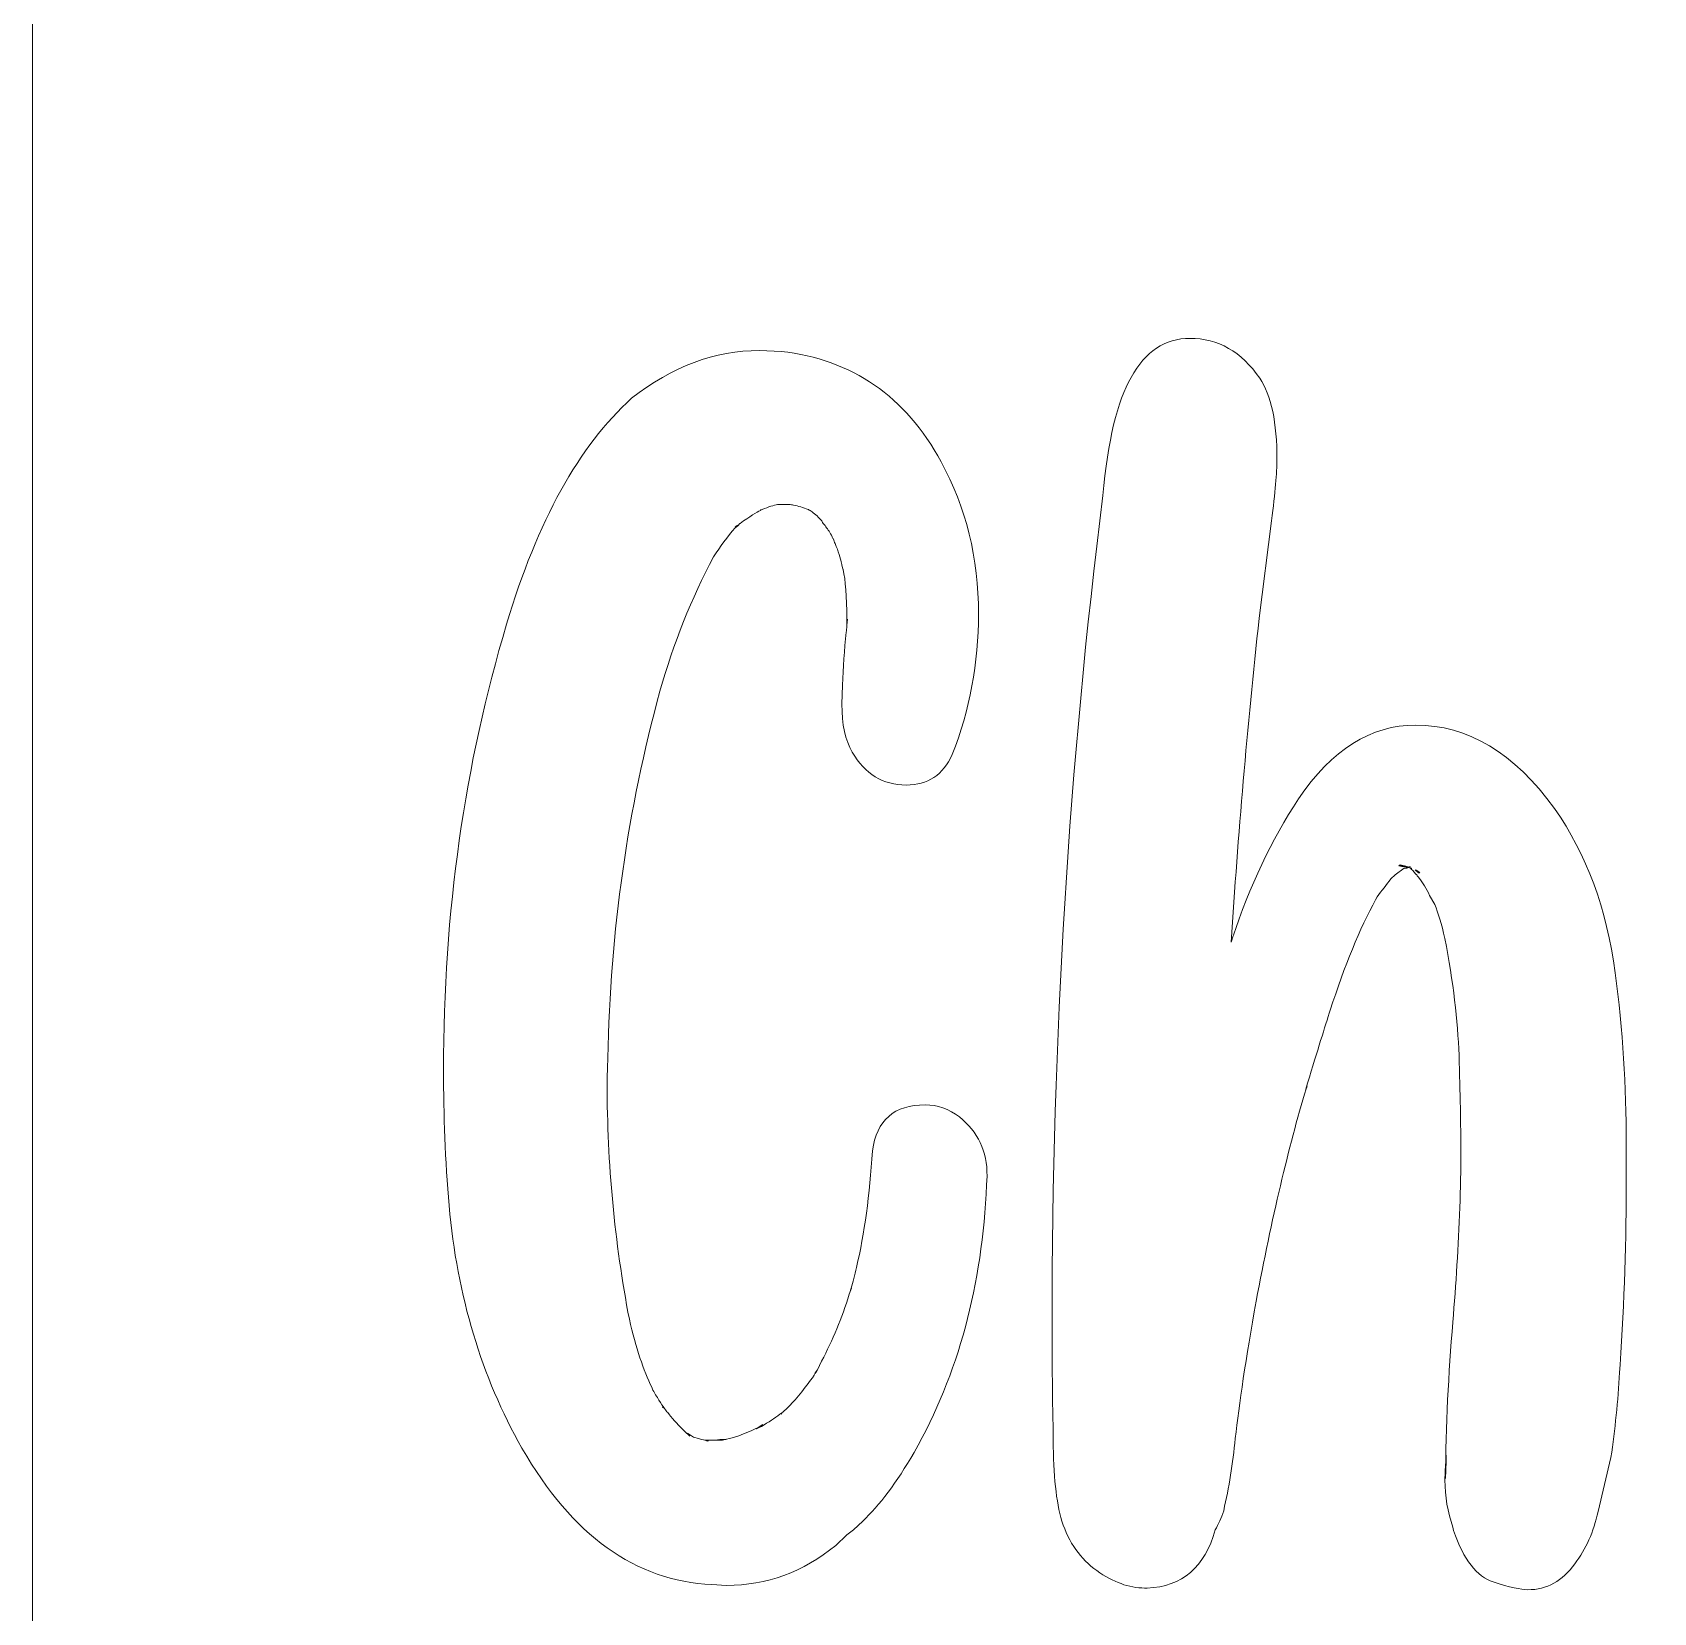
# Model space of a CAD drawing. Header units: centimetres. Extents: x 0.7 to 13.3, y -19.2 to -0.8.
# Drawn here: x 0.661 to 4.277, y -7.865 to -4.34 of the extents above; entities that cross this region are included whole.
import ezdxf

# ---------------------------------------------------------------- set-up
doc = ezdxf.new("R2010")
doc.units = ezdxf.units.CM
doc.header["$MEASUREMENT"] = 0
doc.layers.add('Layer 1', color=7, linetype='Continuous')

# ---------------------------------------------------------------- blocks, each defined once
blk = doc.blocks.new('block 2')
at = {"layer": 'Layer 1', "true_color": 0x6f3415}
h = blk.add_hatch(color=36, dxfattribs=at)
h.dxf.hatch_style = 2
edge = h.paths.add_edge_path()
edge.add_spline(control_points=[(2.234387521787095, -5.439102896685615), (2.234387521787095, -5.439102896685615), (2.228876723998324, -5.443007408123414), (2.228876723998324, -5.443007408123414), (2.229786952930533, -5.443007408123414), (2.231607410795017, -5.441726497725553), (2.234358691006459, -5.439131727466283), (2.234371047055321, -5.439123490100364), (2.234379284421208, -5.439115252734478), (2.234387521787095, -5.439102896685615)], knot_values=[0, 0, 0, 0, 1, 1, 1, 2, 2, 2, 3, 3, 3, 3], degree=3, periodic=1)
h = blk.add_hatch(color=36, dxfattribs=at)
h.dxf.hatch_style = 2
edge = h.paths.add_edge_path()
edge.add_spline(control_points=[(3.724263417842483, -6.200074877442533), (3.724263417842483, -6.200074877442533), (3.711956793184135, -6.197171205961893), (3.711956793184135, -6.197171205961893), (3.711956793184135, -6.197171205961893), (3.709226106387442, -6.199111105631929), (3.709226106387442, -6.199111105631929), (3.713472468510159, -6.200462033639957), (3.717253419459397, -6.200474389688789), (3.721248541922145, -6.201112785546247), (3.722323518172414, -6.20061030622618), (3.723283171300074, -6.200379659980928), (3.724263417842483, -6.200074877442533)], knot_values=[0, 0, 0, 0, 1, 1, 1, 2, 2, 2, 3, 3, 3, 4, 4, 4, 4], degree=3, periodic=1)
h = blk.add_hatch(color=36, dxfattribs=at)
h.dxf.hatch_style = 2
edge = h.paths.add_edge_path()
edge.add_spline(control_points=[(3.730062523437812, -6.201812961647954), (3.729391178116773, -6.201491704377753), (3.729086395578378, -6.20138461862103), (3.728369744744865, -6.201046886619022), (3.728369744744865, -6.201046886619022), (3.726322759318073, -6.200560882030762), (3.726322759318073, -6.200560882030762), (3.726322759318073, -6.200560882030762), (3.724724710332987, -6.201697638525312), (3.724724710332987, -6.201697638525312), (3.725783211851483, -6.201812961647954), (3.726924087028976, -6.202167168381767), (3.727961995132659, -6.202237185991934), (3.727961995132659, -6.202237185991934), (3.730062523437812, -6.201812961647954), (3.730062523437812, -6.201812961647954)], knot_values=[0, 0, 0, 0, 1, 1, 1, 2, 2, 2, 3, 3, 3, 4, 4, 4, 5, 5, 5, 5], degree=3, periodic=1)
h = blk.add_hatch(color=36, dxfattribs=at)
h.dxf.hatch_style = 2
edge = h.paths.add_edge_path()
edge.add_spline(control_points=[(3.734288292145844, -6.200725629348822), (3.734288292145844, -6.200725629348822), (3.734288292145844, -6.200717391982935), (3.734288292145844, -6.200717391982935), (3.73398762829036, -6.200890376666882), (3.733621065507716, -6.200997462423604), (3.733308045603434, -6.201153972375746), (3.733308045603434, -6.201153972375746), (3.733835237021162, -6.201046886619022), (3.733835237021162, -6.201046886619022), (3.733835237021162, -6.201046886619022), (3.734288292145844, -6.200725629348822), (3.734288292145844, -6.200725629348822)], knot_values=[0, 0, 0, 0, 1, 1, 1, 2, 2, 2, 3, 3, 3, 4, 4, 4, 4], degree=3, periodic=1)
h = blk.add_hatch(color=36, dxfattribs=at)
h.dxf.hatch_style = 2
edge = h.paths.add_edge_path()
edge.add_spline(control_points=[(3.736355870987321, -6.20463014078662), (3.735853391667318, -6.204407731907255), (3.735285013420027, -6.204152373564279), (3.73474134727046, -6.203909371270131), (3.735738068544644, -6.204745463909262), (3.736602991964443, -6.205367385034883), (3.737533814311402, -6.206096391917258), (3.737245506504845, -6.205700998353946), (3.736623585379192, -6.20500082225224), (3.736355870987321, -6.20463014078662)], knot_values=[0, 0, 0, 0, 1, 1, 1, 2, 2, 2, 3, 3, 3, 3], degree=3, periodic=1)
h = blk.add_hatch(color=36, dxfattribs=at)
h.dxf.hatch_style = 2
edge = h.paths.add_edge_path()
edge.add_spline(control_points=[(3.755705443492367, -6.214630302992256), (3.755705443492367, -6.213349392594427), (3.752954163280924, -6.211409492924391), (3.747492789687538, -6.208798247933283), (3.747163295051418, -6.208798247933283), (3.745919452800177, -6.208271056515523), (3.745301650357436, -6.208106309197463), (3.745301650357436, -6.208106309197463), (3.752954163280924, -6.214630302992256), (3.752954163280924, -6.214630302992256), (3.752954163280924, -6.214630302992256), (3.755705443492367, -6.214630302992256), (3.755705443492367, -6.214630302992256)], knot_values=[0, 0, 0, 0, 1, 1, 1, 2, 2, 2, 3, 3, 3, 4, 4, 4, 4], degree=3, periodic=1)
h = blk.add_hatch(color=36, dxfattribs=at)
h.dxf.hatch_style = 2
edge = h.paths.add_edge_path()
edge.add_spline(control_points=[(2.412133403231464, -7.323606281032546), (2.409530395606308, -7.327465486957871), (2.407940583987108, -7.330257953998844), (2.407940583987108, -7.331332930249114), (2.407940583987108, -7.330052019851285), (2.408401876477612, -7.329376555847271), (2.409316224092798, -7.329376555847271), (2.409316224092798, -7.329376555847271), (2.412133403231464, -7.323606281032546), (2.412133403231464, -7.323606281032546)], knot_values=[0, 0, 0, 0, 1, 1, 1, 2, 2, 2, 3, 3, 3, 3], degree=3, periodic=1)
h = blk.add_hatch(color=36, dxfattribs=at)
h.dxf.hatch_style = 2
edge = h.paths.add_edge_path()
edge.add_spline(control_points=[(2.068956502366961, -7.407903364995894), (2.068046273434752, -7.407260850455524), (2.067115451087729, -7.406931355819403), (2.066225815570268, -7.406931355819403), (2.066225815570268, -7.406931355819403), (2.069376608028031, -7.408422319047767), (2.069376608028031, -7.408422319047767), (2.069306590417831, -7.408352301437599), (2.069005926562411, -7.407940433142482), (2.068956502366961, -7.407903364995894)], knot_values=[0, 0, 0, 0, 1, 1, 1, 2, 2, 2, 3, 3, 3, 3], degree=3, periodic=1)
h = blk.add_hatch(color=36, dxfattribs=at)
h.dxf.hatch_style = 2
edge = h.paths.add_edge_path()
edge.add_spline(control_points=[(2.332766382760767, -7.42049829746083), (2.332766382760767, -7.42049829746083), (2.331407217386852, -7.42245055317973), (2.331407217386852, -7.42245055317973), (2.331407217386852, -7.422154008007254), (2.332494549685984, -7.421074913074009), (2.332988791640164, -7.420432398533639), (2.33292289271294, -7.420436517216582), (2.332824044322104, -7.42049829746083), (2.332766382760767, -7.42049829746083)], knot_values=[0, 0, 0, 0, 1, 1, 1, 2, 2, 2, 3, 3, 3, 3], degree=3, periodic=1)
h = blk.add_hatch(color=36, dxfattribs=at)
h.dxf.hatch_style = 2
edge = h.paths.add_edge_path()
edge.add_spline(control_points=[(2.166005028747419, -7.480598119085576), (2.166005028747419, -7.480598119085576), (2.16119028837741, -7.480598119085576), (2.16119028837741, -7.480598119085576), (2.163661498148119, -7.481236514943003), (2.165889705624744, -7.4818213679221), (2.168735715544111, -7.482550374804475), (2.168735715544111, -7.482550374804475), (2.166005028747419, -7.480598119085576), (2.166005028747419, -7.480598119085576)], knot_values=[0, 0, 0, 0, 1, 1, 1, 2, 2, 2, 3, 3, 3, 3], degree=3, periodic=1)
at = {"layer": 'Layer 1', "lineweight": 0}
for points, knots in [([(12.76976433958519, -0.8146415603330094), (12.76976433958519, -0.8146415603330094), (1.200235656922276, -0.8146415603330094), (1.200235656922276, -0.8146415603330094), (0.9029820709642696, -0.8146415603330094), (0.6614048411413364, -1.056218790155943), (0.6614048411413364, -1.353472376113949), (0.6614048411413364, -1.353472376113949), (0.6614048411413364, -18.6615455400293), (0.6614048411413364, -18.6615455400293), (0.6614048411413364, -18.95879912598724), (0.9029820709642696, -19.20037635581018), (1.200235656922276, -19.20037635581018), (1.200235656922276, -19.20037635581018), (12.76976433958519, -19.20037635581018), (12.76976433958519, -19.20037635581018), (13.06701792554313, -19.20037635581018), (13.30859515536619, -18.95879912598724), (13.30859515536619, -18.6615455400293), (13.30859515536619, -18.6615455400293), (13.30859515536619, -1.353472376113949), (13.30859515536619, -1.353472376113949), (13.30859515536619, -1.056218790155943), (13.06701792554313, -0.8146415603330094), (12.76976433958519, -0.8146415603330094)], [0, 0, 0, 0, 1, 1, 1, 2, 2, 2, 3, 3, 3, 4, 4, 4, 5, 5, 5, 6, 6, 6, 7, 7, 7, 8, 8, 8, 8]), ([(3.398936888888712, -5.111486380010938), (3.424435655039892, -5.148995225648022), (3.437203572188809, -5.209737561813137), (3.437203572188809, -5.293725744555146), (3.437203572188809, -5.320867865203919), (3.4331137200182, -5.366128072155263), (3.424901066213372, -5.42944458516493), (3.424901066213372, -5.42944458516493), (3.397561248782959, -5.646581550355115), (3.397561248782959, -5.646581550355115), (3.3706621304283, -5.890176934824171), (3.350319955332047, -6.130979852252255), (3.335167320754396, -6.369575155618493), (3.33619287280928, -6.366412007111933), (3.337066033594902, -6.363174722312229), (3.338103941698648, -6.360015692488644), (3.375921688557103, -6.245009708440732), (3.424901066213372, -6.141622528998324), (3.485058549399422, -6.049825323380718), (3.559771458135195, -5.93998828643666), (3.646799228895267, -5.885045055866906), (3.746133624313623, -5.885045055866906), (3.862774725493209, -5.885045055866906), (3.966194854399197, -5.947080658478712), (4.056422841812354, -6.071160101068243), (4.127490716136249, -6.173262251429848), (4.172594413135484, -6.295401794349343), (4.191733932809931, -6.43757461114372), (4.208146884370725, -6.565525615707439), (4.216343063443715, -6.692216303288046), (4.216343063443715, -6.817572537592462), (4.216343063443715, -6.817572537592462), (4.216343063443715, -6.893170963162752), (4.216343063443715, -6.893170963162752), (4.216343063443715, -7.032765484429667), (4.211767206684878, -7.172343530964743), (4.20266491736259, -7.311938052231658), (4.20266491736259, -7.311938052231658), (4.201305751988675, -7.329376555847271), (4.201305751988675, -7.329376555847271), (4.197648361527934, -7.392730137003494), (4.191272640319427, -7.456067243427878), (4.182166232314163, -7.519383756437545), (4.182166232314163, -7.519383756437545), (4.15347136819281, -7.639587518369947), (4.15347136819281, -7.639587518369947), (4.143413544425838, -7.684843606638315), (4.126131550762334, -7.723616887941454), (4.101526538811589, -7.755911480962243), (4.074186721381111, -7.794680643582406), (4.039103780002325, -7.814054928185113), (3.996261239943392, -7.814054928185113), (3.981672864929993, -7.814054928185113), (3.956157624046974, -7.80824346654089), (3.919736110709022, -7.7966164245695), (3.883269291858596, -7.784977026549247), (3.853647724073195, -7.746883327933097), (3.830879644718644, -7.68223236164724), (3.830879644718644, -7.68223236164724), (3.829504004612955, -7.67448100033298), (3.829504004612955, -7.67448100033298), (3.817650435079224, -7.640884903499582), (3.811736006361221, -7.605987302853572), (3.811736006361221, -7.569775842346155), (3.811736006361221, -7.569775842346155), (3.81311164646691, -7.534882360383122), (3.81311164646691, -7.534882360383122), (3.814005400667346, -7.52843250288144), (3.814470811840825, -7.521323656107582), (3.814470811840825, -7.513572294793322), (3.814470811840825, -7.531669787681143), (3.814005400667346, -7.549124766028563), (3.81311164646691, -7.565904280371969), (3.814005400667346, -7.448315882113618), (3.819470892943643, -7.331991919521322), (3.829504004612955, -7.216944748643911), (3.836406917239254, -7.132441730532973), (3.841547033562406, -7.04732090997939), (3.845196186657196, -6.96165642327624), (3.846242332126829, -6.919444041708815), (3.847272002864624, -6.877227541458446), (3.847272002864624, -6.835011041208076), (3.847272002864624, -6.778144385700091), (3.845912837490709, -6.707060036644358), (3.843186269376992, -6.621749756675022), (3.840715059606219, -6.544668605242255), (3.830006483933022, -6.457579054237967), (3.811908991045168, -6.361498418351088), (3.803988763729937, -6.328882568060099), (3.796488642075646, -6.303433226104272), (3.789420982131287, -6.285578735510597), (3.789420982131287, -6.285578735510597), (3.777559175231733, -6.265022388900866), (3.777559175231733, -6.265022388900866), (3.770256750359114, -6.249523784955289), (3.762525982459604, -6.23661583258607), (3.754329803386613, -6.226253226280702), (3.753831442749522, -6.225544812813077), (3.753992071384606, -6.225458320471103), (3.753584321772464, -6.224836399345483), (3.750495309559014, -6.221648538741197), (3.748868429793228, -6.21981160614494), (3.748868429793228, -6.219473874142933), (3.748868429793228, -6.218831359602531), (3.748403018619748, -6.218501864966442), (3.747492789687538, -6.218501864966442), (3.744535575328537, -6.215075120750986), (3.742929288977564, -6.212867506689141), (3.740845235404184, -6.210223312234422), (3.738802368660368, -6.208621144566393), (3.736215835766986, -6.206096391917258), (3.73352221711688, -6.203361586437622), (3.732611988184671, -6.202945599459561), (3.731940642863568, -6.202661410335915), (3.730943921589385, -6.202200117845379), (3.730635020368014, -6.202307203602102), (3.730400255439819, -6.202496663017855), (3.730074879486674, -6.202587274042804), (3.730836835832662, -6.202616104823441), (3.731709996618348, -6.202982667606116), (3.732459596915473, -6.202982667606116), (3.732459596915473, -6.202982667606116), (3.729177006603327, -6.202982667606116), (3.729177006603327, -6.202982667606116), (3.728340913964165, -6.203188601753675), (3.727904333571386, -6.203826997611134), (3.726994104639112, -6.203954676782606), (3.724712354284125, -6.204292408784613), (3.722904252468568, -6.204284171418727), (3.720857267041776, -6.204436562687892), (3.720857267041776, -6.204436562687892), (3.700506854579635, -6.218864309066142), (3.700506854579635, -6.218864309066142), (3.700506854579635, -6.218864309066142), (3.691462226818684, -6.228189007267796), (3.691462226818684, -6.228189007267796), (3.680852499536194, -6.241064010173435), (3.670794675769286, -6.254655663912555), (3.660848056441948, -6.268395590237961), (3.660848056441948, -6.268395590237961), (3.657285395689132, -6.274730124616969), (3.657285395689132, -6.274730124616969), (3.621749399185729, -6.339360497488077), (3.588017385814906, -6.421437611340717), (3.556126423723381, -6.520944991443052), (3.544268735506675, -6.55713585853572), (3.527431559601964, -6.611424218516209), (3.50556135313076, -6.683789477969771), (3.50556135313076, -6.683789477969771), (3.501450907545467, -6.697372894343005), (3.501450907545467, -6.697372894343005), (3.501450907545467, -6.697372894343005), (3.502216982574366, -6.696293799409792), (3.502216982574366, -6.696293799409792), (3.502875971846542, -6.694102660079721), (3.503526723752895, -6.691771485529316), (3.504185713025071, -6.689600939613995), (3.504185713025071, -6.692216303288046), (3.503716183168616, -6.694152084275139), (3.502826547651156, -6.695432994672967), (3.502826547651156, -6.695432994672967), (3.502216982574366, -6.696293799409792), (3.502216982574366, -6.696293799409792), (3.462846492243299, -6.826888998428196), (3.42569185334006, -6.984824014877048), (3.390744828498633, -7.170403631294707), (3.367939680997559, -7.298354635858424), (3.352461670466699, -7.400481498317754), (3.344265491393709, -7.47671831974547), (3.338799999117412, -7.532308183538571), (3.330121934139104, -7.58595402897869), (3.318301314068985, -7.637647618699878), (3.312852296524526, -7.654097638407196), (3.306538355560203, -7.668298857223138), (3.299429508786345, -7.680477802709981), (3.276463732650186, -7.763650486227641), (3.226174613815323, -7.807440323365403), (3.147433633153255, -7.810183366210926), (3.147433633153255, -7.810183366210926), (3.141972259559869, -7.810183366210926), (3.141972259559869, -7.810183366210926), (3.107330017256837, -7.810183366210926), (3.071777546021595, -7.797275413841708), (3.035351914000732, -7.77141008490782), (2.998889213833217, -7.745565349388682), (2.972925036508493, -7.708731967755611), (2.957426432562948, -7.660897583959715), (2.944658515414032, -7.618252740682421), (2.938303387620275, -7.558152919057709), (2.938303387620275, -7.480598119085576), (2.936462336341042, -7.392730137003494), (2.935572700823582, -7.304845680189605), (2.935572700823582, -7.216944748643911), (2.935572700823582, -6.58621787885453), (2.973369854267288, -5.971648602282933), (3.04901358535002, -5.373220444197315), (3.059961044634452, -5.250442505420394), (3.080900428758633, -5.162558048606505), (3.111881161918013, -5.109546480340901), (3.143776242692514, -5.051382439703281), (3.18752077431777, -5.022304538067415), (3.24311063811087, -5.022304538067415), (3.305998808093613, -5.022304538067415), (3.357923044060085, -5.052066141073182), (3.398936888888712, -5.111486380010938)], [0, 0, 0, 0, 1, 1, 1, 2, 2, 2, 3, 3, 3, 4, 4, 4, 5, 5, 5, 6, 6, 6, 7, 7, 7, 8, 8, 8, 9, 9, 9, 10, 10, 10, 11, 11, 11, 12, 12, 12, 13, 13, 13, 14, 14, 14, 15, 15, 15, 16, 16, 16, 17, 17, 17, 18, 18, 18, 19, 19, 19, 20, 20, 20, 21, 21, 21, 22, 22, 22, 23, 23, 23, 24, 24, 24, 25, 25, 25, 26, 26, 26, 27, 27, 27, 28, 28, 28, 29, 29, 29, 30, 30, 30, 31, 31, 31, 32, 32, 32, 33, 33, 33, 34, 34, 34, 35, 35, 35, 36, 36, 36, 37, 37, 37, 38, 38, 38, 39, 39, 39, 40, 40, 40, 41, 41, 41, 42, 42, 42, 43, 43, 43, 44, 44, 44, 45, 45, 45, 46, 46, 46, 47, 47, 47, 48, 48, 48, 49, 49, 49, 50, 50, 50, 51, 51, 51, 52, 52, 52, 53, 53, 53, 54, 54, 54, 55, 55, 55, 56, 56, 56, 57, 57, 57, 58, 58, 58, 59, 59, 59, 60, 60, 60, 61, 61, 61, 62, 62, 62, 63, 63, 63, 64, 64, 64, 65, 65, 65, 66, 66, 66, 67, 67, 67, 68, 68, 68, 68]), ([(1.719029080145358, -5.660140254630655), (1.787382742404398, -5.430103574437106), (1.880324941882409, -5.262069547391784), (1.997868034628317, -5.156087597690074), (2.088100140724384, -5.085019723366178), (2.183307615825609, -5.049446658716188), (2.283552240176238, -5.049446658716188), (2.283552240176238, -5.049446658716188), (2.331407217386852, -5.051382439703281), (2.331407217386852, -5.051382439703281), (2.489951798912525, -5.069500526005853), (2.608874650447034, -5.151573521175517), (2.688155178575757, -5.297597306529332), (2.743720330271132, -5.399724168988661), (2.771546152289838, -5.512798490732424), (2.771546152289838, -5.636890289370817), (2.771546152289838, -5.746747919729626), (2.751937102758935, -5.851444840350563), (2.712764309209541, -5.950956339135842), (2.692706323236933, -5.996216546087186), (2.658529492107381, -6.018807522074815), (2.610250290552787, -6.018807522074815), (2.558305461171565, -6.018807522074815), (2.518197726592236, -5.994280765100092), (2.489951798912525, -5.945144877491618), (2.474449076284004, -5.919296023289537), (2.466722427067405, -5.883764145469045), (2.466722427067405, -5.8385039385177), (2.466722427067405, -5.8385039385177), (2.468098067173158, -5.795859095240407), (2.468098067173158, -5.795859095240407), (2.469897931622828, -5.757094051303187), (2.472628618419521, -5.717661780727872), (2.476294246246149, -5.677595232978074), (2.477183881763609, -5.673723671003888), (2.477649292937088, -5.669209594489299), (2.477649292937088, -5.664015935287785), (2.477649292937088, -5.658879937647543), (2.478114704110568, -5.653690397128972), (2.479024933042842, -5.648517331342208), (2.479024933042842, -5.648517331342208), (2.477649292937088, -5.662076035617716), (2.477649292937088, -5.662076035617716), (2.477649292937088, -5.662076035617716), (2.477649292937088, -5.648517331342208), (2.477649292937088, -5.648517331342208), (2.477649292937088, -5.598104652018816), (2.474918606140395, -5.561271270385746), (2.469453113864098, -5.538004830394104), (2.469453113864098, -5.538004830394104), (2.469346028107375, -5.53763003024554), (2.469346028107375, -5.53763003024554), (2.46922658630179, -5.537296416926477), (2.469094788447342, -5.536674495800857), (2.468971227958781, -5.536299695652295), (2.468971227958781, -5.536299695652295), (2.466722427067405, -5.52831768809275), (2.466722427067405, -5.52831768809275), (2.466722427067405, -5.52831768809275), (2.466722427067405, -5.5271809315982), (2.466722427067405, -5.5271809315982), (2.466491780822121, -5.526093599299068), (2.466277609308675, -5.5256611375892), (2.46604284438048, -5.524437888752677), (2.463756975342517, -5.512798490732424), (2.458971065753145, -5.497954757376111), (2.45168923429534, -5.479840789756484), (2.450774886680155, -5.478580472773404), (2.450078829261391, -5.476932999592901), (2.449629892819686, -5.474997218605806), (2.449168600329182, -5.47305731893577), (2.448723782570452, -5.471446913901821), (2.448278964811721, -5.47015364745513), (2.447792960223429, -5.468872737057302), (2.447113377536503, -5.468213747785093), (2.446223742019043, -5.468213747785093), (2.442562232875327, -5.459185594755948), (2.438006969531239, -5.451438352124631), (2.432545595937917, -5.44494730779345), (2.431631248322732, -5.443686990810371), (2.430490373145239, -5.442039517629867), (2.429135326454234, -5.440103736642774), (2.427759686348546, -5.438163836972737), (2.425939228484062, -5.435919154764305), (2.423669834177937, -5.433320265822061), (2.422615451342417, -5.432129966449148), (2.422652519489005, -5.430927311027374), (2.422084141241713, -5.4297246556056), (2.415041193395079, -5.421598494142778), (2.407775836669048, -5.414732649663033), (2.400218053453485, -5.409567821242156), (2.397306144606958, -5.407590853425564), (2.394431303906954, -5.405671547170276), (2.392067179892969, -5.404361805991779), (2.392067179892969, -5.404361805991779), (2.391548225841128, -5.404238245503218), (2.391548225841128, -5.404238245503218), (2.38057605445897, -5.399810661330635), (2.369603883076813, -5.396783429361466), (2.358648186426493, -5.394229845931696), (2.35521320484515, -5.393311379633567), (2.343466721068142, -5.392771832166945), (2.323466396656871, -5.392652390361359), (2.314660652507091, -5.394798224178955), (2.303803804247543, -5.398249680492104), (2.289034207184374, -5.404238245503218), (2.288119859569188, -5.404238245503218), (2.287209630636979, -5.40504550736168), (2.286291164338818, -5.405210254679741), (2.285895770775474, -5.405564461413554), (2.285228544137411, -5.405749802146331), (2.284927880281928, -5.406174026490311), (2.276731701208937, -5.410053825830417), (2.261694389753897, -5.41974096813177), (2.239824183282756, -5.435260165492097), (2.239824183282756, -5.435260165492097), (2.239474095231887, -5.435507286469154), (2.239474095231887, -5.435507286469154), (2.238909835667571, -5.436108614180058), (2.238333220054393, -5.436553431938788), (2.237768960490077, -5.43719594647919), (2.235483091452115, -5.439790716738459), (2.232517639727226, -5.442369012265955), (2.228876723998324, -5.44494730779345), (2.211409389602073, -5.46495586957064), (2.195610121801045, -5.486850788139505), (2.18062223454139, -5.509668291689475), (2.131251582004688, -5.602210978921231), (2.091493935476229, -5.702340280149218), (2.061023919002867, -5.809780243615647), (1.9890046289172, -6.072123872878814), (1.950066600296001, -6.344788921617851), (1.944621701434453, -6.627940137150751), (1.944127459480337, -6.647219692045566), (1.943196637133314, -6.666804029478807), (1.943196637133314, -6.685725258956865), (1.943196637133314, -6.863248731521868), (1.959799048109829, -7.038210383291214), (1.992727918305164, -7.210684350557982), (2.007686974784118, -7.274359188984406), (2.024367640736656, -7.325406145482249), (2.042992325042237, -7.362350731555017), (2.042992325042237, -7.362350731555017), (2.045191701738227, -7.368602892275027), (2.045191701738227, -7.368602892275027), (2.045191701738227, -7.368602892275027), (2.047082177212846, -7.372037873856371), (2.047082177212846, -7.372037873856371), (2.058630964208182, -7.391016764895766), (2.067304910503514, -7.404336585560134), (2.07358590200416, -7.412948751611186), (2.075513445625366, -7.415580590017044), (2.077852857541691, -7.418274208667181), (2.079953385846844, -7.420934877853674), (2.080344660727213, -7.421346746148792), (2.080921276340391, -7.422133414592505), (2.081259008342398, -7.42245055317973), (2.081259008342398, -7.42245055317973), (2.081394924879757, -7.422747098352239), (2.081394924879757, -7.422747098352239), (2.091477460744455, -7.435267894524064), (2.102836788324006, -7.448011099575223), (2.116790886162826, -7.461223834482869), (2.116790886162826, -7.461223834482869), (2.127351189249865, -7.471199284590812), (2.127351189249865, -7.471199284590812), (2.127487105787289, -7.471256946152116), (2.127688921251872, -7.471355794542952), (2.127828956472207, -7.47140521873837), (2.127828956472207, -7.47140521873837), (2.122256378439187, -7.465095396457055), (2.122256378439187, -7.465095396457055), (2.122256378439187, -7.465095396457055), (2.136140458667872, -7.473699325142221), (2.136140458667872, -7.473699325142221), (2.13629696861998, -7.473769342752388), (2.136461715938041, -7.473736393288775), (2.136614107207238, -7.473814648264862), (2.137787931848344, -7.474395382560984), (2.146206519800731, -7.476701845013665), (2.161033778425237, -7.480556932256045), (2.172524903859236, -7.480507508060627), (2.18158188766905, -7.480342760742599), (2.187780505510698, -7.480033859521228), (2.189403266593509, -7.479469599956913), (2.192739399784017, -7.479074206393601), (2.197904228204895, -7.478860034880123), (2.198110162352454, -7.47879413595293), (2.198703252697406, -7.478736474391593), (2.198806219771217, -7.478658219415539), (2.198806219771217, -7.478658219415539), (2.208378038949897, -7.478658219415539), (2.208378038949897, -7.478658219415539), (2.204238762583903, -7.478658219415539), (2.20087791729567, -7.478744711757512), (2.197904228204895, -7.478860034880123), (2.196553300196867, -7.479366632883133), (2.193266591201745, -7.479753789080558), (2.187780505510698, -7.480033859521228), (2.187261551458857, -7.480210962888151), (2.186660223747954, -7.480383947572098), (2.186503713795781, -7.480598119085576), (2.186503713795781, -7.480598119085576), (2.200181859876907, -7.480598119085576), (2.200181859876907, -7.480598119085576), (2.200181859876907, -7.480598119085576), (2.224790990510691, -7.474782538758409), (2.224790990510691, -7.474782538758409), (2.25759218153449, -7.463159615469962), (2.27946238800563, -7.453472473168609), (2.290393372558289, -7.445704637122542), (2.290393372558289, -7.445704637122542), (2.275356061103248, -7.455408254155702), (2.275356061103248, -7.455408254155702), (2.275356061103248, -7.455408254155702), (2.28765856707862, -7.449576199096697), (2.28765856707862, -7.449576199096697), (2.303140696292391, -7.440548046067552), (2.316818842373517, -7.4315034183066), (2.32865593717541, -7.42245055317973), (2.32865593717541, -7.42245055317973), (2.334846317651171, -7.418060037153703), (2.334846317651171, -7.418060037153703), (2.337123949323183, -7.415794761530521), (2.340517744075027, -7.412738698780684), (2.345064770053228, -7.408871255489441), (2.363277586063692, -7.3907943560164), (2.383331453353324, -7.366226412212147), (2.40520577850744, -7.335208610906244), (2.40520577850744, -7.333931819191359), (2.406581418613193, -7.331332930249114), (2.409316224092798, -7.327440774860178), (2.409316224092798, -7.327440774860178), (2.412380524208522, -7.323099683029568), (2.412380524208522, -7.323099683029568), (2.412380524208522, -7.323099683029568), (2.421614611385258, -7.304186690917398), (2.421614611385258, -7.304186690917398), (2.446223742019043, -7.257649692251168), (2.466722427067405, -7.207916595614734), (2.483131259945224, -7.154905027349129), (2.483131259945224, -7.154905027349129), (2.48859263353861, -7.14132572965884), (2.48859263353861, -7.14132572965884), (2.48859263353861, -7.14132572965884), (2.487451758361116, -7.14132572965884), (2.487451758361116, -7.14132572965884), (2.486455037086869, -7.144480640799514), (2.485520096056934, -7.148096844430723), (2.484490425319139, -7.151029346692), (2.484490425319139, -7.151029346692), (2.487216993432856, -7.14132572965884), (2.487216993432856, -7.14132572965884), (2.487216993432856, -7.14132572965884), (2.487451758361116, -7.14132572965884), (2.487451758361116, -7.14132572965884), (2.491743425996308, -7.127750550651494), (2.495812684752166, -7.112639102903342), (2.499523618091204, -7.094805205724416), (2.516822086486483, -7.019865769426334), (2.528683893386101, -6.933258104327332), (2.535076089326445, -6.835011041208076), (2.54416190391696, -6.766517343728701), (2.58335529088104, -6.73226637630607), (2.652623300755265, -6.73226637630607), (2.679963118185742, -6.73226637630607), (2.705457765654011, -6.741311004067021), (2.729173142087296, -6.759408496954842), (2.770170512184149, -6.791723683390381), (2.790665078549536, -6.83568650521209), (2.790665078549536, -6.891235182175659), (2.790665078549536, -6.891235182175659), (2.789314150541572, -6.910630060193116), (2.789314150541572, -6.910630060193116), (2.780187149121558, -7.134233357616788), (2.726438336607691, -7.333272829919151), (2.628018288804456, -7.507740239734349), (2.588820783157401, -7.574973620230645), (2.550554099857305, -7.626004101996681), (2.51320176417233, -7.660897583959715), (2.51320176417233, -7.660897583959715), (2.492686604392129, -7.680292461977204), (2.492686604392129, -7.680292461977204), (2.492686604392129, -7.680292461977204), (2.477649292937088, -7.691919503948593), (2.477649292937088, -7.691919503948593), (2.477649292937088, -7.691919503948593), (2.453064874401029, -7.715185943940237), (2.453064874401029, -7.715185943940237), (2.380135355383151, -7.774647369707491), (2.299050844121783, -7.80436778588376), (2.20975367905565, -7.80436778588376), (2.20975367905565, -7.80436778588376), (2.176931894617102, -7.802432004896666), (2.176931894617102, -7.802432004896666), (2.006533743557762, -7.794680643582406), (1.865287630427368, -7.693237482492978), (1.753205911274845, -7.498053097432996), (1.662994398593528, -7.339080172880431), (1.608767818857318, -7.15878070800626), (1.590534409432105, -6.957146465444596), (1.582342349042027, -6.856337581529682), (1.578252496871418, -6.755512222882931), (1.578252496871418, -6.654707457650962), (1.578252496871418, -6.303173749078352), (1.625160177003299, -5.971648602282933), (1.719029080145358, -5.660140254630655)], [0, 0, 0, 0, 1, 1, 1, 2, 2, 2, 3, 3, 3, 4, 4, 4, 5, 5, 5, 6, 6, 6, 7, 7, 7, 8, 8, 8, 9, 9, 9, 10, 10, 10, 11, 11, 11, 12, 12, 12, 13, 13, 13, 14, 14, 14, 15, 15, 15, 16, 16, 16, 17, 17, 17, 18, 18, 18, 19, 19, 19, 20, 20, 20, 21, 21, 21, 22, 22, 22, 23, 23, 23, 24, 24, 24, 25, 25, 25, 26, 26, 26, 27, 27, 27, 28, 28, 28, 29, 29, 29, 30, 30, 30, 31, 31, 31, 32, 32, 32, 33, 33, 33, 34, 34, 34, 35, 35, 35, 36, 36, 36, 37, 37, 37, 38, 38, 38, 39, 39, 39, 40, 40, 40, 41, 41, 41, 42, 42, 42, 43, 43, 43, 44, 44, 44, 45, 45, 45, 46, 46, 46, 47, 47, 47, 48, 48, 48, 49, 49, 49, 50, 50, 50, 51, 51, 51, 52, 52, 52, 53, 53, 53, 54, 54, 54, 55, 55, 55, 56, 56, 56, 57, 57, 57, 58, 58, 58, 59, 59, 59, 60, 60, 60, 61, 61, 61, 62, 62, 62, 63, 63, 63, 64, 64, 64, 65, 65, 65, 66, 66, 66, 67, 67, 67, 68, 68, 68, 69, 69, 69, 70, 70, 70, 71, 71, 71, 72, 72, 72, 73, 73, 73, 74, 74, 74, 75, 75, 75, 76, 76, 76, 77, 77, 77, 78, 78, 78, 79, 79, 79, 80, 80, 80, 81, 81, 81, 82, 82, 82, 83, 83, 83, 84, 84, 84, 85, 85, 85, 86, 86, 86, 87, 87, 87, 88, 88, 88, 89, 89, 89, 90, 90, 90, 91, 91, 91, 92, 92, 92, 93, 93, 93, 94, 94, 94, 95, 95, 95, 96, 96, 96, 97, 97, 97, 98, 98, 98, 99, 99, 99, 100, 100, 100, 101, 101, 101, 102, 102, 102, 102]), ([(2.234387521787095, -5.439102896685615), (2.234387521787095, -5.439102896685615), (2.228876723998324, -5.443007408123414), (2.228876723998324, -5.443007408123414), (2.229786952930533, -5.443007408123414), (2.231607410795017, -5.441726497725553), (2.234358691006459, -5.439131727466283), (2.234371047055321, -5.439123490100364), (2.234379284421208, -5.439115252734478), (2.234387521787095, -5.439102896685615)], [0, 0, 0, 0, 1, 1, 1, 2, 2, 2, 3, 3, 3, 3]), ([(3.724263417842483, -6.200074877442533), (3.724263417842483, -6.200074877442533), (3.711956793184135, -6.197171205961893), (3.711956793184135, -6.197171205961893), (3.711956793184135, -6.197171205961893), (3.709226106387442, -6.199111105631929), (3.709226106387442, -6.199111105631929), (3.713472468510159, -6.200462033639957), (3.717253419459397, -6.200474389688789), (3.721248541922145, -6.201112785546247), (3.722323518172414, -6.20061030622618), (3.723283171300074, -6.200379659980928), (3.724263417842483, -6.200074877442533)], [0, 0, 0, 0, 1, 1, 1, 2, 2, 2, 3, 3, 3, 4, 4, 4, 4]), ([(3.730062523437812, -6.201812961647954), (3.729391178116773, -6.201491704377753), (3.729086395578378, -6.20138461862103), (3.728369744744865, -6.201046886619022), (3.728369744744865, -6.201046886619022), (3.726322759318073, -6.200560882030762), (3.726322759318073, -6.200560882030762), (3.726322759318073, -6.200560882030762), (3.724724710332987, -6.201697638525312), (3.724724710332987, -6.201697638525312), (3.725783211851483, -6.201812961647954), (3.726924087028976, -6.202167168381767), (3.727961995132659, -6.202237185991934), (3.727961995132659, -6.202237185991934), (3.730062523437812, -6.201812961647954), (3.730062523437812, -6.201812961647954)], [0, 0, 0, 0, 1, 1, 1, 2, 2, 2, 3, 3, 3, 4, 4, 4, 5, 5, 5, 5]), ([(3.734288292145844, -6.200725629348822), (3.734288292145844, -6.200725629348822), (3.734288292145844, -6.200717391982935), (3.734288292145844, -6.200717391982935), (3.73398762829036, -6.200890376666882), (3.733621065507716, -6.200997462423604), (3.733308045603434, -6.201153972375746), (3.733308045603434, -6.201153972375746), (3.733835237021162, -6.201046886619022), (3.733835237021162, -6.201046886619022), (3.733835237021162, -6.201046886619022), (3.734288292145844, -6.200725629348822), (3.734288292145844, -6.200725629348822)], [0, 0, 0, 0, 1, 1, 1, 2, 2, 2, 3, 3, 3, 4, 4, 4, 4]), ([(3.736355870987321, -6.20463014078662), (3.735853391667318, -6.204407731907255), (3.735285013420027, -6.204152373564279), (3.73474134727046, -6.203909371270131), (3.735738068544644, -6.204745463909262), (3.736602991964443, -6.205367385034883), (3.737533814311402, -6.206096391917258), (3.737245506504845, -6.205700998353946), (3.736623585379192, -6.20500082225224), (3.736355870987321, -6.20463014078662)], [0, 0, 0, 0, 1, 1, 1, 2, 2, 2, 3, 3, 3, 3]), ([(3.755705443492367, -6.214630302992256), (3.755705443492367, -6.213349392594427), (3.752954163280924, -6.211409492924391), (3.747492789687538, -6.208798247933283), (3.747163295051418, -6.208798247933283), (3.745919452800177, -6.208271056515523), (3.745301650357436, -6.208106309197463), (3.745301650357436, -6.208106309197463), (3.752954163280924, -6.214630302992256), (3.752954163280924, -6.214630302992256), (3.752954163280924, -6.214630302992256), (3.755705443492367, -6.214630302992256), (3.755705443492367, -6.214630302992256)], [0, 0, 0, 0, 1, 1, 1, 2, 2, 2, 3, 3, 3, 4, 4, 4, 4]), ([(2.412133403231464, -7.323606281032546), (2.409530395606308, -7.327465486957871), (2.407940583987108, -7.330257953998844), (2.407940583987108, -7.331332930249114), (2.407940583987108, -7.330052019851285), (2.408401876477612, -7.329376555847271), (2.409316224092798, -7.329376555847271), (2.409316224092798, -7.329376555847271), (2.412133403231464, -7.323606281032546), (2.412133403231464, -7.323606281032546)], [0, 0, 0, 0, 1, 1, 1, 2, 2, 2, 3, 3, 3, 3]), ([(2.068956502366961, -7.407903364995894), (2.068046273434752, -7.407260850455524), (2.067115451087729, -7.406931355819403), (2.066225815570268, -7.406931355819403), (2.066225815570268, -7.406931355819403), (2.069376608028031, -7.408422319047767), (2.069376608028031, -7.408422319047767), (2.069306590417831, -7.408352301437599), (2.069005926562411, -7.407940433142482), (2.068956502366961, -7.407903364995894)], [0, 0, 0, 0, 1, 1, 1, 2, 2, 2, 3, 3, 3, 3]), ([(2.332766382760767, -7.42049829746083), (2.332766382760767, -7.42049829746083), (2.331407217386852, -7.42245055317973), (2.331407217386852, -7.42245055317973), (2.331407217386852, -7.422154008007254), (2.332494549685984, -7.421074913074009), (2.332988791640164, -7.420432398533639), (2.33292289271294, -7.420436517216582), (2.332824044322104, -7.42049829746083), (2.332766382760767, -7.42049829746083)], [0, 0, 0, 0, 1, 1, 1, 2, 2, 2, 3, 3, 3, 3]), ([(2.166005028747419, -7.480598119085576), (2.166005028747419, -7.480598119085576), (2.16119028837741, -7.480598119085576), (2.16119028837741, -7.480598119085576), (2.163661498148119, -7.481236514943003), (2.165889705624744, -7.4818213679221), (2.168735715544111, -7.482550374804475), (2.168735715544111, -7.482550374804475), (2.166005028747419, -7.480598119085576), (2.166005028747419, -7.480598119085576)], [0, 0, 0, 0, 1, 1, 1, 2, 2, 2, 3, 3, 3, 3])]:
    blk.add_open_spline(points, degree=3, knots=knots, dxfattribs=at)

msp = doc.modelspace()

# ---------------------------------------------------------------- block references
at = {"layer": 'Layer 1'}
msp.add_blockref('block 2', (0, 0), dxfattribs=at)

doc.saveas('drawing.dxf')
